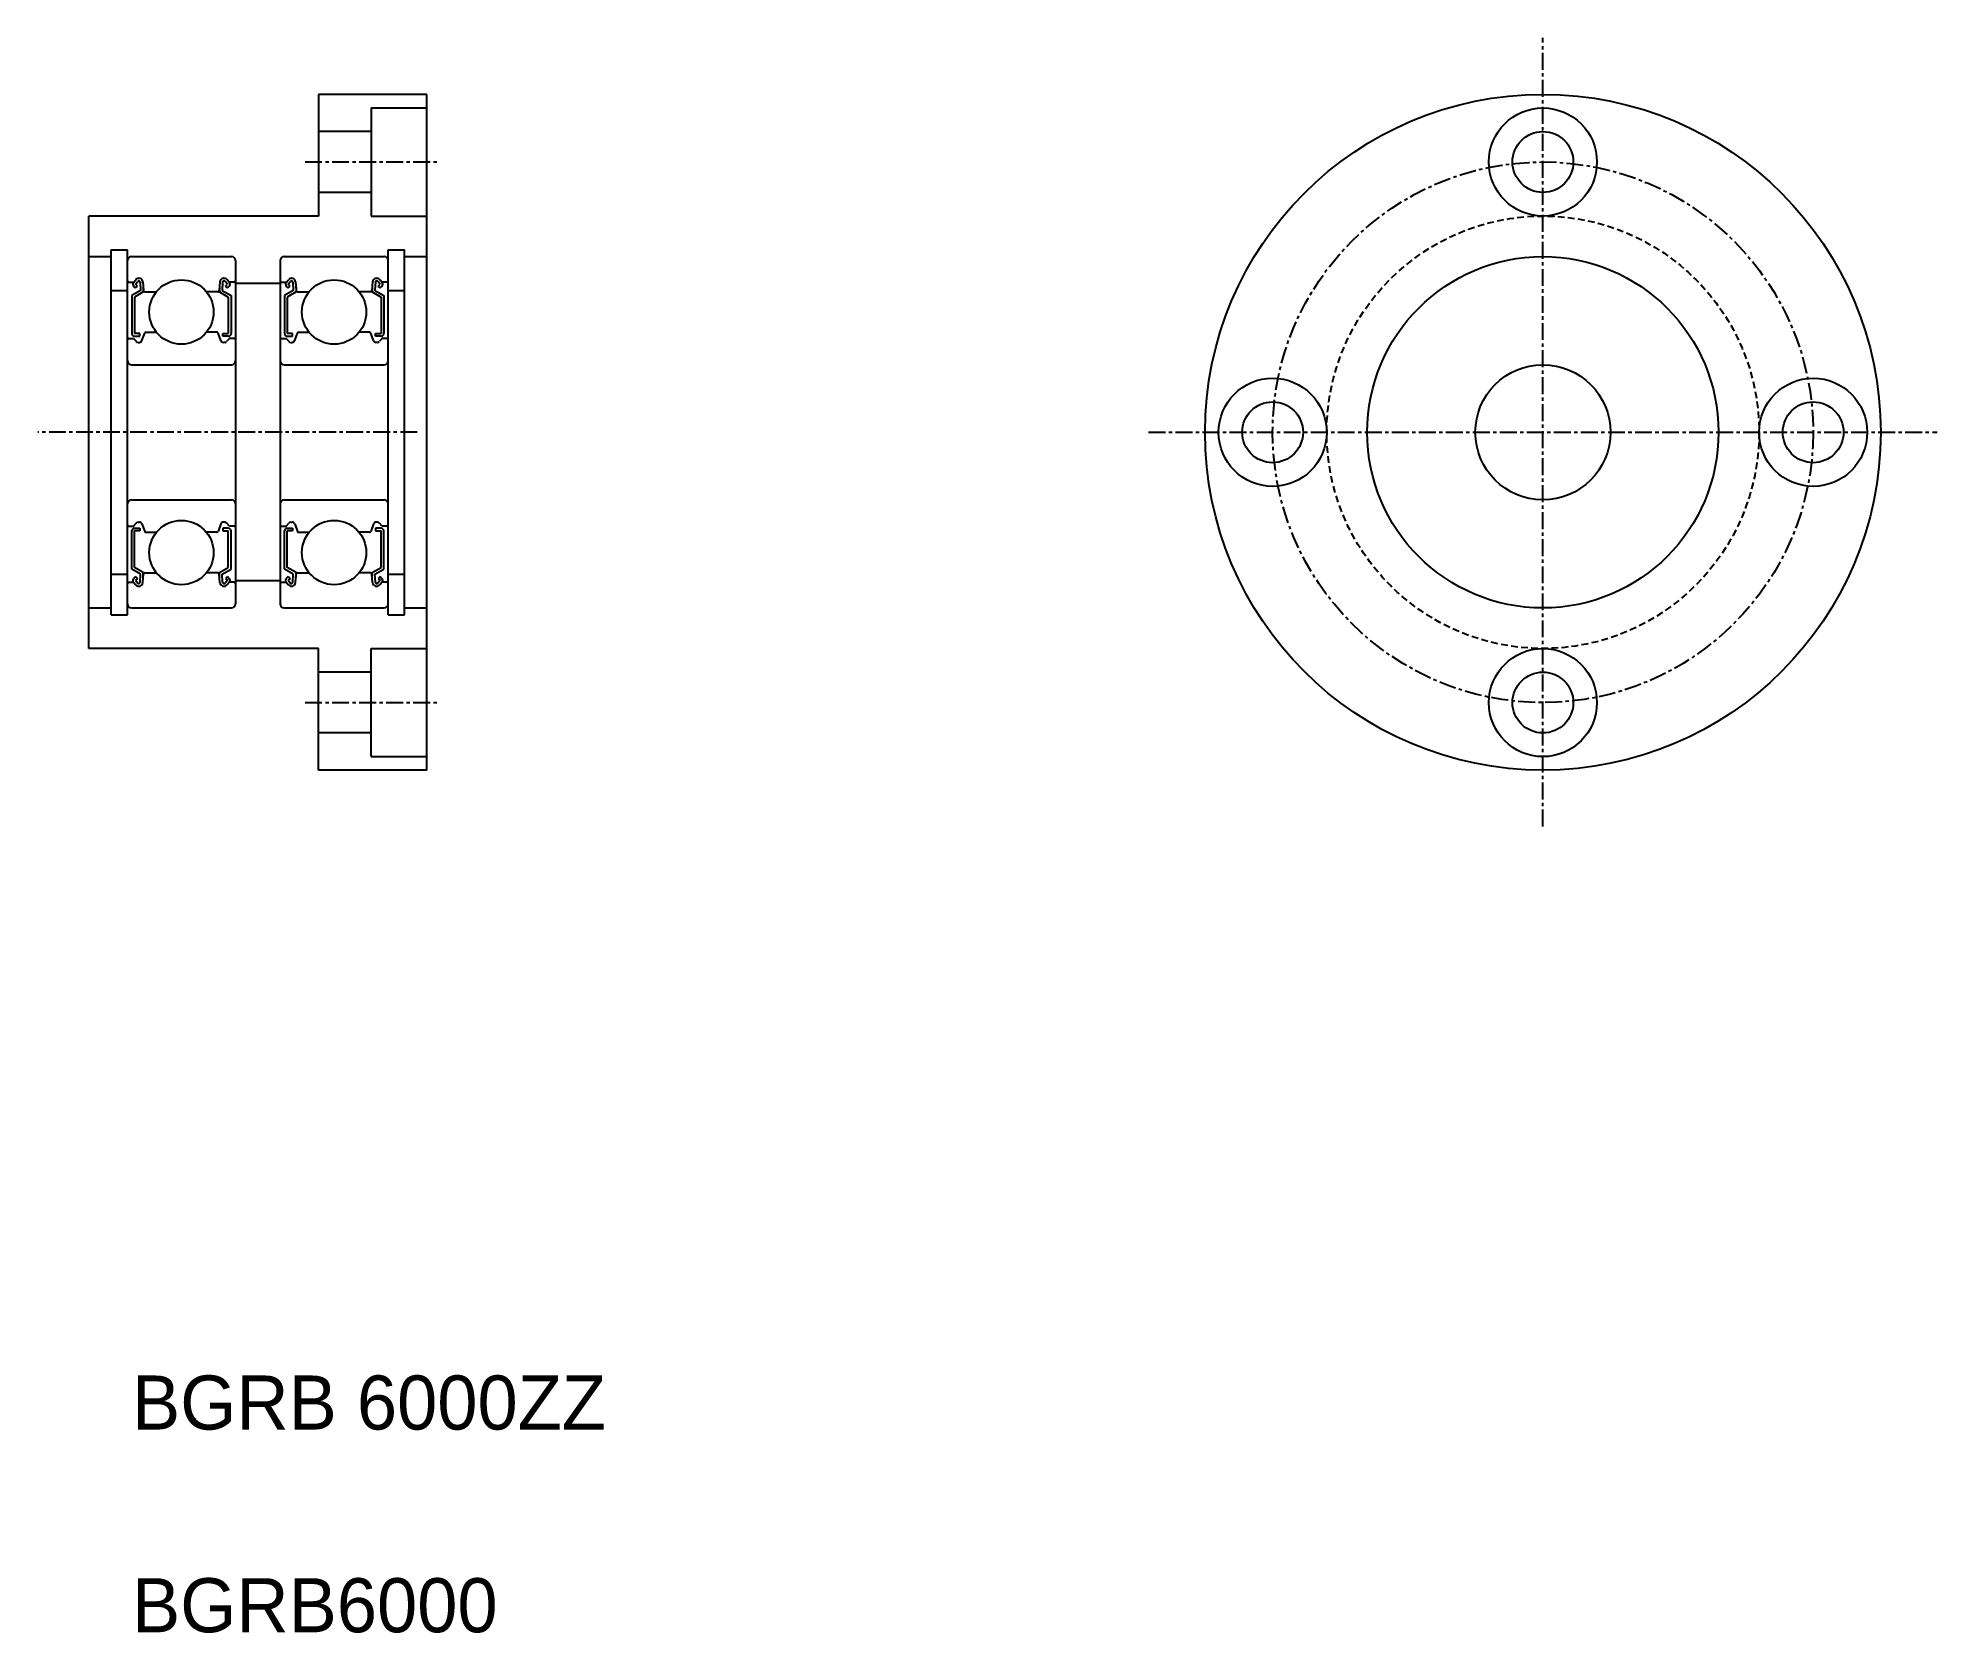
# Model space of a CAD drawing. Extents: x 162 to 302, y 85 to 203.
import ezdxf

# ---------------------------------------------------------------- set-up
doc = ezdxf.new("R2010")
doc.units = 0
doc.linetypes.add('CENTER', pattern=[2, 1.25, -0.25, 0.25, -0.25])
doc.linetypes.add('DASHED', pattern=[0.75, 0.5, -0.25])
doc.layers.get('0').update_dxf_attribs({"linetype": 'CONTINUOUS'})
doc.layers.add('CENTER', color=1, linetype='CENTER')

msp = doc.modelspace()

# ---------------------------------------------------------------- linework, layer by layer
for p, q in [((182.57, 198.68), (182.57, 189.68)), ((190.57, 198.68), (182.57, 198.68)), ((190.57, 148.68), (190.57, 198.68)), ((186.47, 197.68), (186.47, 189.68)), ((186.47, 197.68), (190.57, 197.68)), ((186.47, 195.93), (182.57, 195.93)), ((186.47, 191.43), (182.57, 191.43)), ((165.57, 157.68), (165.57, 189.68)), ((182.57, 189.68), (165.57, 189.68)), ((186.47, 189.68), (190.57, 189.68)), ((187.49, 189.68), (187.49, 189.68)), ((188.52, 189.68), (188.52, 189.68)), ((167.22, 187.18), (168.42, 187.18)), ((167.22, 160.18), (167.22, 187.18)), ((168.42, 160.18), (168.42, 187.18)), ((187.72, 160.18), (187.72, 187.18)), ((187.72, 187.18), (188.92, 187.18)), ((188.92, 160.18), (188.92, 187.18)), ((165.57, 186.68), (167.22, 186.68)), ((168.72, 186.68), (176.12, 186.68)), ((176.42, 186.38), (176.42, 160.98)), ((179.72, 186.38), (179.72, 160.98)), ((180.02, 186.68), (187.42, 186.68)), ((188.92, 186.68), (190.57, 186.68)), ((167.22, 184.18), (168.42, 184.18)), ((168.52, 184.78), (168.88, 184.78)), ((169.4, 184.18), (168.75, 183.81)), ((168.87, 184.77), (169.04, 184.97)), ((169.02, 184.36), (168.88, 184.5)), ((169.02, 184.64), (169.19, 184.84)), ((169.16, 184.5), (169.02, 184.64)), ((169.02, 184.36), (169.16, 184.5)), ((169.37, 184.79), (169.4, 184.18)), ((169.57, 184.81), (169.62, 184.18)), ((169.6, 184.43), (169.6, 184.07)), ((175.27, 184.81), (175.22, 184.18)), ((175.24, 184.43), (175.24, 184.07)), ((175.47, 184.79), (175.44, 184.18)), ((175.44, 184.18), (176.09, 183.81)), ((175.82, 184.64), (175.65, 184.84)), ((175.68, 184.5), (175.82, 184.64)), ((175.82, 184.36), (175.68, 184.5)), ((175.97, 184.77), (175.8, 184.97)), ((175.82, 184.36), (175.96, 184.5)), ((176.32, 184.78), (175.96, 184.78)), ((179.72, 184.68), (176.42, 184.68)), ((179.82, 184.78), (180.18, 184.78)), ((180.7, 184.18), (180.05, 183.81)), ((180.17, 184.77), (180.34, 184.97)), ((180.32, 184.36), (180.18, 184.5)), ((180.32, 184.64), (180.49, 184.84)), ((180.46, 184.5), (180.32, 184.64)), ((180.32, 184.36), (180.46, 184.5)), ((180.67, 184.79), (180.7, 184.18)), ((180.87, 184.81), (180.92, 184.18)), ((180.9, 184.43), (180.9, 184.07)), ((186.57, 184.81), (186.52, 184.18)), ((186.54, 184.43), (186.54, 184.07)), ((186.77, 184.79), (186.74, 184.18)), ((186.74, 184.18), (187.39, 183.81)), ((187.12, 184.64), (186.95, 184.84)), ((186.98, 184.5), (187.12, 184.64)), ((187.12, 184.36), (186.98, 184.5)), ((187.27, 184.77), (187.1, 184.97)), ((187.12, 184.36), (187.26, 184.5)), ((187.62, 184.78), (187.26, 184.78)), ((187.72, 184.18), (188.92, 184.18)), ((168.75, 183.81), (168.75, 180.98)), ((169.6, 184.07), (168.95, 183.69)), ((168.95, 183.69), (168.95, 180.98)), ((169.72, 184.08), (170.57, 184.08)), ((175.12, 184.08), (174.27, 184.08)), ((175.24, 184.07), (175.89, 183.69)), ((175.89, 183.69), (175.89, 180.98)), ((176.09, 183.81), (176.09, 180.98)), ((180.05, 183.81), (180.05, 180.98)), ((180.9, 184.07), (180.25, 183.69)), ((180.25, 183.69), (180.25, 180.98)), ((181.02, 184.08), (181.87, 184.08)), ((186.42, 184.08), (185.57, 184.08)), ((186.54, 184.07), (187.19, 183.69)), ((187.19, 183.69), (187.19, 180.98)), ((187.39, 183.81), (187.39, 180.98)), ((168.52, 180.63), (168.87, 180.63)), ((168.87, 180.63), (169.06, 180.41)), ((169.35, 180.98), (168.95, 180.98)), ((168.95, 180.78), (169.35, 180.78)), ((169.21, 180.33), (169.31, 180.33)), ((169.35, 180.78), (169.35, 180.98)), ((169.5, 180.47), (169.7, 181.02)), ((169.79, 181.08), (170.57, 181.08)), ((175.04, 181.08), (174.27, 181.08)), ((175.34, 180.47), (175.14, 181.02)), ((175.49, 180.78), (175.49, 180.98)), ((175.49, 180.98), (175.89, 180.98)), ((175.89, 180.78), (175.49, 180.78)), ((175.62, 180.33), (175.53, 180.33)), ((175.97, 180.63), (175.78, 180.41)), ((176.32, 180.63), (175.97, 180.63)), ((179.82, 180.63), (180.17, 180.63)), ((180.17, 180.63), (180.36, 180.41)), ((180.65, 180.98), (180.25, 180.98)), ((180.25, 180.78), (180.65, 180.78)), ((180.51, 180.33), (180.61, 180.33)), ((180.65, 180.78), (180.65, 180.98)), ((180.8, 180.47), (181, 181.02)), ((181.09, 181.08), (181.87, 181.08)), ((186.34, 181.08), (185.57, 181.08)), ((186.64, 180.47), (186.44, 181.02)), ((186.79, 180.78), (186.79, 180.98)), ((186.79, 180.98), (187.19, 180.98)), ((187.19, 180.78), (186.79, 180.78)), ((186.92, 180.33), (186.83, 180.33)), ((187.27, 180.63), (187.08, 180.41)), ((187.62, 180.63), (187.27, 180.63)), ((168.72, 178.68), (176.12, 178.68)), ((180.02, 178.68), (187.42, 178.68)), ((168.72, 168.68), (176.12, 168.68)), ((180.02, 168.68), (187.42, 168.68)), ((168.52, 166.73), (168.87, 166.73)), ((168.75, 163.56), (168.75, 166.38)), ((168.87, 166.73), (169.06, 166.96)), ((168.95, 166.58), (169.35, 166.58)), ((169.35, 166.38), (168.95, 166.38)), ((168.95, 163.67), (168.95, 166.38)), ((169.21, 167.03), (169.31, 167.03)), ((169.35, 166.58), (169.35, 166.38)), ((169.5, 166.9), (169.7, 166.35)), ((169.79, 166.28), (170.57, 166.28)), ((175.04, 166.28), (174.27, 166.28)), ((175.34, 166.9), (175.14, 166.35)), ((175.89, 166.58), (175.49, 166.58)), ((175.49, 166.58), (175.49, 166.38)), ((175.49, 166.38), (175.89, 166.38)), ((175.62, 167.03), (175.53, 167.03)), ((175.97, 166.73), (175.78, 166.96)), ((175.89, 163.67), (175.89, 166.38)), ((176.32, 166.73), (175.97, 166.73)), ((176.09, 163.56), (176.09, 166.38)), ((179.82, 166.73), (180.17, 166.73)), ((180.05, 163.56), (180.05, 166.38)), ((180.17, 166.73), (180.36, 166.96)), ((180.25, 166.58), (180.65, 166.58)), ((180.65, 166.38), (180.25, 166.38)), ((180.25, 163.67), (180.25, 166.38)), ((180.51, 167.03), (180.61, 167.03)), ((180.65, 166.58), (180.65, 166.38)), ((180.8, 166.9), (181, 166.35)), ((181.09, 166.28), (181.87, 166.28)), ((186.34, 166.28), (185.57, 166.28)), ((186.64, 166.9), (186.44, 166.35)), ((187.19, 166.58), (186.79, 166.58)), ((186.79, 166.58), (186.79, 166.38)), ((186.79, 166.38), (187.19, 166.38)), ((186.92, 167.03), (186.83, 167.03)), ((187.27, 166.73), (187.08, 166.96)), ((187.19, 163.67), (187.19, 166.38)), ((187.62, 166.73), (187.27, 166.73)), ((187.39, 163.56), (187.39, 166.38)), ((167.22, 163.18), (168.42, 163.18)), ((169.4, 163.18), (168.75, 163.56)), ((169.6, 163.3), (168.95, 163.67)), ((169.37, 162.58), (169.4, 163.18)), ((169.57, 162.56), (169.62, 163.19)), ((169.6, 162.94), (169.6, 163.3)), ((169.72, 163.28), (170.57, 163.28)), ((175.12, 163.28), (174.27, 163.28)), ((175.27, 162.56), (175.22, 163.19)), ((175.24, 163.3), (175.89, 163.67)), ((175.24, 162.94), (175.24, 163.3)), ((175.44, 163.18), (176.09, 163.56)), ((175.47, 162.58), (175.44, 163.18)), ((180.7, 163.18), (180.05, 163.56)), ((180.9, 163.3), (180.25, 163.67)), ((180.67, 162.58), (180.7, 163.18)), ((180.87, 162.56), (180.92, 163.19)), ((180.9, 162.94), (180.9, 163.3)), ((181.02, 163.28), (181.87, 163.28)), ((186.42, 163.28), (185.57, 163.28)), ((186.57, 162.56), (186.52, 163.19)), ((186.54, 163.3), (187.19, 163.67)), ((186.54, 162.94), (186.54, 163.3)), ((186.74, 163.18), (187.39, 163.56)), ((186.77, 162.58), (186.74, 163.18)), ((187.72, 163.18), (188.92, 163.18)), ((168.52, 162.58), (168.88, 162.58)), ((168.87, 162.6), (169.04, 162.39)), ((169.02, 163.01), (168.88, 162.87)), ((169.02, 163.01), (169.16, 162.87)), ((169.16, 162.87), (169.02, 162.73)), ((169.02, 162.73), (169.19, 162.52)), ((175.82, 162.73), (175.65, 162.52)), ((175.82, 163.01), (175.68, 162.87)), ((175.68, 162.87), (175.82, 162.73)), ((175.97, 162.6), (175.8, 162.39)), ((175.82, 163.01), (175.96, 162.87)), ((176.32, 162.58), (175.96, 162.58)), ((179.72, 162.68), (176.42, 162.68)), ((179.82, 162.58), (180.18, 162.58)), ((180.17, 162.6), (180.34, 162.39)), ((180.32, 163.01), (180.18, 162.87)), ((180.32, 163.01), (180.46, 162.87)), ((180.46, 162.87), (180.32, 162.73)), ((180.32, 162.73), (180.49, 162.52)), ((187.12, 162.73), (186.95, 162.52)), ((187.12, 163.01), (186.98, 162.87)), ((186.98, 162.87), (187.12, 162.73)), ((187.27, 162.6), (187.1, 162.39)), ((187.12, 163.01), (187.26, 162.87)), ((187.62, 162.58), (187.26, 162.58)), ((165.57, 160.68), (167.22, 160.68)), ((168.72, 160.68), (176.12, 160.68)), ((180.02, 160.68), (187.42, 160.68)), ((188.92, 160.68), (190.57, 160.68)), ((167.22, 160.18), (168.42, 160.18)), ((187.72, 160.18), (188.92, 160.18)), ((182.57, 157.68), (165.57, 157.68)), ((182.57, 148.68), (182.57, 157.68)), ((186.47, 157.68), (190.57, 157.68)), ((186.47, 149.68), (186.47, 157.68)), ((187.49, 157.68), (187.49, 157.68)), ((188.52, 157.68), (188.52, 157.68)), ((186.47, 155.93), (182.57, 155.93)), ((186.47, 151.43), (182.57, 151.43)), ((186.47, 149.68), (190.57, 149.68)), ((190.57, 148.68), (182.57, 148.68))]:
    msp.add_line(p, q)
for centre, radius in [((273.17, 173.68), 25), ((273.17, 193.68), 4), ((273.17, 193.68), 2.25), ((273.17, 173.68), 13), ((172.42, 182.58), 2.38), ((183.72, 182.58), 2.38), ((273.17, 173.68), 5), ((253.17, 173.68), 4), ((293.17, 173.68), 4), ((253.17, 173.68), 2.25), ((293.17, 173.68), 2.25), ((172.42, 164.78), 2.38), ((183.72, 164.78), 2.38), ((273.17, 153.68), 4), ((273.17, 153.68), 2.25)]:
    msp.add_circle(centre, radius)
at = {"color": 3, "linetype": 'DASHED'}
msp.add_circle((273.17, 173.68), 16, dxfattribs=at)
for centre, radius, start, end in [((168.72, 186.38), 0.3, 90, 180), ((176.12, 186.38), 0.3, 0, 90), ((180.02, 186.38), 0.3, 90, 180), ((187.42, 186.38), 0.3, 0, 90), ((168.52, 184.88), 0.1, 180, 270), ((169.02, 184.64), 0.2, 140.137, 225.002), ((169.27, 184.78), 0.3, 4.9354, 140.137), ((169.27, 184.78), 0.1, 3.1017, 139.9503), ((169.72, 184.18), 0.1, 184.9354, 270), ((175.12, 184.18), 0.1, 270, 355.0646), ((175.57, 184.78), 0.3, 39.863, 175.0646), ((175.57, 184.78), 0.1, 40.0497, 176.8983), ((175.82, 184.64), 0.2, 314.998, 39.863), ((176.32, 184.88), 0.1, 270, 0), ((179.82, 184.88), 0.1, 180, 270), ((180.32, 184.64), 0.2, 140.137, 225.002), ((180.57, 184.78), 0.3, 4.9354, 140.137), ((180.57, 184.78), 0.1, 3.1017, 139.9503), ((181.02, 184.18), 0.1, 184.9354, 270), ((186.42, 184.18), 0.1, 270, 355.0646), ((186.87, 184.78), 0.3, 39.863, 175.0646), ((186.87, 184.78), 0.1, 40.0497, 176.8983), ((187.12, 184.64), 0.2, 314.998, 39.863), ((187.62, 184.88), 0.1, 270, 0), ((168.52, 180.53), 0.1, 90, 180.8103), ((168.95, 180.98), 0.2, 180, 270), ((169.21, 180.53), 0.2, 219.9762, 270), ((169.31, 180.53), 0.2, 270, 339.9916), ((169.79, 180.98), 0.1, 90, 159.9916), ((175.04, 180.98), 0.1, 20.0084, 90), ((175.53, 180.53), 0.2, 200.0084, 270), ((175.62, 180.53), 0.2, 270, 320.0238), ((175.89, 180.98), 0.2, 270, 0), ((176.32, 180.53), 0.1, 359.1897, 90), ((179.82, 180.53), 0.1, 90, 180.8103), ((180.25, 180.98), 0.2, 180, 270), ((180.51, 180.53), 0.2, 219.9762, 270), ((180.61, 180.53), 0.2, 270, 339.9916), ((181.09, 180.98), 0.1, 90, 159.9916), ((186.34, 180.98), 0.1, 20.0084, 90), ((186.83, 180.53), 0.2, 200.0084, 270), ((186.92, 180.53), 0.2, 270, 320.0238), ((187.19, 180.98), 0.2, 270, 0), ((187.62, 180.53), 0.1, 359.1897, 90), ((168.72, 178.98), 0.3, 180, 270), ((176.12, 178.98), 0.3, 270, 0), ((180.02, 178.98), 0.3, 180, 270), ((187.42, 178.98), 0.3, 270, 0), ((168.72, 168.38), 0.3, 90, 180), ((176.12, 168.38), 0.3, 0, 90), ((180.02, 168.38), 0.3, 90, 180), ((187.42, 168.38), 0.3, 0, 90), ((168.52, 166.83), 0.1, 179.1897, 270), ((168.95, 166.38), 0.2, 90, 180), ((169.21, 166.83), 0.2, 90, 140.0238), ((169.31, 166.83), 0.2, 20.0084, 90), ((169.79, 166.38), 0.1, 200.0084, 270), ((175.04, 166.38), 0.1, 270, 339.9916), ((175.53, 166.83), 0.2, 90, 159.9916), ((175.62, 166.83), 0.2, 39.9762, 90), ((175.89, 166.38), 0.2, 0, 90), ((176.32, 166.83), 0.1, 270, 0.8103), ((179.82, 166.83), 0.1, 179.1897, 270), ((180.25, 166.38), 0.2, 90, 180), ((180.51, 166.83), 0.2, 90, 140.0238), ((180.61, 166.83), 0.2, 20.0084, 90), ((181.09, 166.38), 0.1, 200.0084, 270), ((186.34, 166.38), 0.1, 270, 339.9916), ((186.83, 166.83), 0.2, 90, 159.9916), ((186.92, 166.83), 0.2, 39.9762, 90), ((187.19, 166.38), 0.2, 0, 90), ((187.62, 166.83), 0.1, 270, 0.8103), ((169.72, 163.18), 0.1, 90, 175.0646), ((175.12, 163.18), 0.1, 4.9354, 90), ((181.02, 163.18), 0.1, 90, 175.0646), ((186.42, 163.18), 0.1, 4.9354, 90), ((168.52, 162.48), 0.1, 90, 180), ((169.02, 162.73), 0.2, 134.998, 219.863), ((169.27, 162.59), 0.3, 219.863, 355.0646), ((169.27, 162.59), 0.1, 220.0497, 356.8983), ((175.57, 162.59), 0.3, 184.9354, 320.137), ((175.57, 162.59), 0.1, 183.1017, 319.9503), ((175.82, 162.73), 0.2, 320.137, 45.002), ((176.32, 162.48), 0.1, 0, 90), ((179.82, 162.48), 0.1, 90, 180), ((180.32, 162.73), 0.2, 134.998, 219.863), ((180.57, 162.59), 0.3, 219.863, 355.0646), ((180.57, 162.59), 0.1, 220.0497, 356.8983), ((186.87, 162.59), 0.3, 184.9354, 320.137), ((186.87, 162.59), 0.1, 183.1017, 319.9503), ((187.12, 162.73), 0.2, 320.137, 45.002), ((187.62, 162.48), 0.1, 0, 90), ((168.72, 160.98), 0.3, 180, 270), ((176.12, 160.98), 0.3, 270, 0), ((180.02, 160.98), 0.3, 180, 270), ((187.42, 160.98), 0.3, 270, 0)]:
    msp.add_arc(centre, radius, start, end)
at = {"layer": 'CENTER', "color": 1, "linetype": 'CENTER'}
for p, q in [((273.17, 144.51), (273.17, 202.86)), ((181.57, 193.68), (191.57, 193.68)), ((189.87, 173.68), (161.8, 173.68)), ((243.99, 173.68), (302.34, 173.68)), ((181.57, 153.68), (191.57, 153.68))]:
    msp.add_line(p, q, dxfattribs=at)
msp.add_circle((273.17, 173.68), 20, dxfattribs=at)

# ---------------------------------------------------------------- texts
for s, p in [('BGRB 6000ZZ', (168.76, 99.89)), ('BGRB6000', (168.76, 84.89))]:
    msp.add_text(s, height=4).set_placement(p)

doc.saveas('drawing.dxf')
